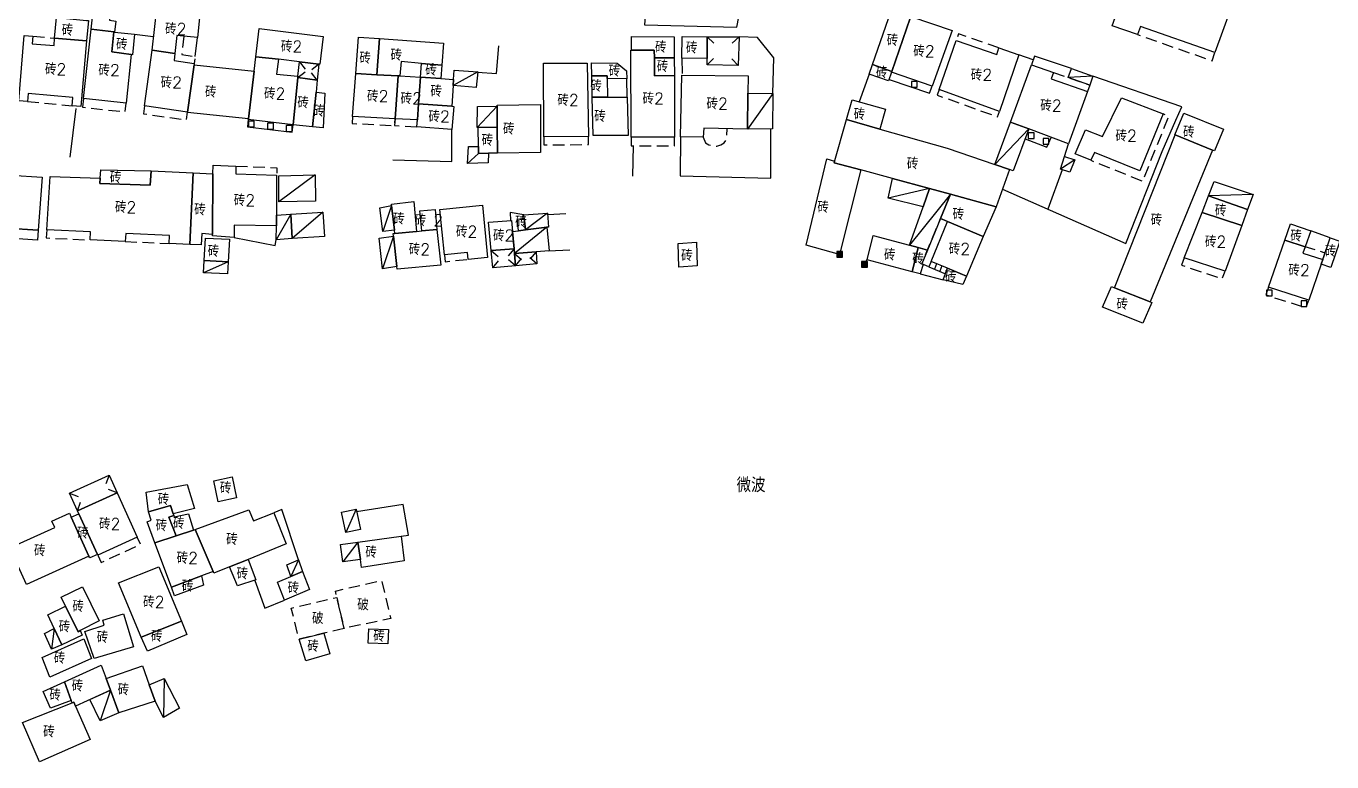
# Model space of a CAD drawing. Header units: millimetres. Extents: x 198 to 1143, y 0 to 936.
# Drawn here: x 442.6 to 668.9, y 598.6 to 725.9 of the extents above; entities that cross this region are included whole.
import ezdxf

# ---------------------------------------------------------------- set-up
doc = ezdxf.new("R2010")
doc.units = ezdxf.units.MM
doc.linetypes.add('X5', pattern=[3, 2, -1])
doc.layers.add('OldHouse', color=17, linetype='Continuous')
doc.layers.add('Text', color=252, linetype='Continuous')
doc.styles.add('HZ', font='rs.shx', dxfattribs={"width": 0.8, "bigfont": 'hztxt.shx'})
doc.linetypes.add('443', pattern='A,9.4,[169,AAA.SHX,S=1,R=0,X=0,Y=0.15],0.6', length=10)

# ---------------------------------------------------------------- blocks, each defined once
blk = doc.blocks.new('gc291')
blk.add_lwpolyline([(-0.5, -0.5), (0.5, -0.5), (0.5, 0.5), (-0.5, 0.5), (-0.5, -0.5)])
blk = doc.blocks.new('*U1')
at = {"linetype": 'Continuous'}
for points in [[(0, 0), (0.5, 0.5), (-0.5, 0.5)], [(0, 0), (-0.5, 0.5), (-0.5, -0.5)], [(0, 0), (-0.5, -0.5), (0.5, -0.5)], [(0, 0), (0.5, -0.5), (0.5, 0.5)]]:
    blk.add_solid(points, dxfattribs=at)
blk = doc.blocks.new('gc002')
blk.add_lwpolyline([(-0.5, -0.5), (0.5, -0.5), (0.5, 0.5), (-0.5, 0.5), (-0.5, -0.5)])
at = {"linetype": 'Continuous'}
blk.add_blockref('*U1', (0, 0), dxfattribs=at)

msp = doc.modelspace()

# ---------------------------------------------------------------- linework, layer by layer
at = {"layer": 'OldHouse', "linetype": 'Continuous', "flags": 128}
for points in [[(627.89, 739), (631.16, 737.86), (634.66, 736.64), (648.43, 731.85), (647.96, 730.53), (651.45, 729.31), (648.61, 721.37), (635.7, 725.88), (635.19, 724.47), (630.78, 726.01), (631.29, 727.42), (621.47, 730.85), (620.96, 729.44), (618.88, 730.17), (620.8, 735.49), (622.43, 734.92), (624.41, 740.21)], [(457.61, 730.33), (457.08, 726.97), (458.16, 726.79), (457.95, 724.93), (457.83, 724.95), (453.89, 725.41), (454.47, 730.7)], [(468.4, 721.2), (464.48, 721.77), (465.27, 728.96), (472.73, 727.94), (472.33, 723.99), (468.73, 724.32)], [(595.77, 727.3), (592.61, 718.08), (589.27, 719.29), (592.52, 728.6)], [(453.09, 726.93), (453.4, 726.91), (453.07, 723.41), (447.55, 723.88), (447.87, 727.43)], [(592.57, 717.96), (592.61, 718.08), (595.77, 727.3), (595.89, 727.64), (603.07, 725.18), (599.61, 715.55)], [(447.55, 723.88), (453.07, 723.41), (452.12, 712.03), (450.62, 712.17), (450.74, 713.57), (442.96, 714.29), (442.84, 712.9), (441.35, 713.04), (442.3, 724.32), (443.79, 724.2), (443.68, 722.9), (447.45, 722.58)], [(457.83, 724.95), (457.45, 721.5), (460.8, 721.03), (459.93, 712.59), (452.57, 713.4), (453.89, 725.41)], [(457.95, 724.93), (461.41, 724.53), (461.03, 721), (460.8, 721.03), (457.45, 721.5), (457.83, 724.95)], [(493.35, 719.37), (489.97, 719.77), (486.33, 720.2), (482.41, 720.66), (482.98, 725.52), (494.07, 724.14), (493.51, 719.35)], [(503.84, 723.78), (503.37, 717.53), (499.76, 717.72), (500.2, 724.05)], [(554.91, 720.46), (551.47, 720.43), (551.45, 721.76), (547.54, 721.76), (547.51, 724.14), (554.89, 724.11)], [(560.63, 724.11), (560.61, 720.33), (556.26, 720.41), (556.28, 724.13)], [(468.4, 721.2), (468.27, 720), (471.76, 719.5), (471.73, 719.23), (470.58, 711.08), (463.13, 712.16), (464.48, 721.77)], [(514.65, 719.2), (511.1, 719.5), (507.58, 719.8), (507.38, 717.32), (507.07, 717.34), (503.37, 717.53), (503.84, 723.78), (514.93, 722.97)], [(547.54, 721.76), (551.45, 721.76), (551.47, 720.43), (551.51, 717.35), (554.94, 717.38), (554.98, 706.72), (547.43, 706.72), (547.41, 721.76)], [(603.76, 723.46), (610.81, 721.03), (611.19, 722.17), (614.6, 721), (611.27, 711.19), (600.82, 714.96)], [(486.33, 720.2), (486.02, 717.65), (489.72, 717.3), (489.69, 717.05), (488.87, 708.88), (481.12, 709.8), (481.13, 709.89), (482.11, 718.17), (482.41, 720.66)], [(514.65, 719.2), (514.5, 716.86), (510.93, 717.14), (511.1, 719.5)], [(540.06, 706.83), (532.31, 706.8), (532.28, 719.54), (539.82, 719.51)], [(543.31, 716.86), (543.31, 717.35), (540.65, 717.35), (540.61, 719.58), (545.01, 719.53), (546.63, 718.22), (546.71, 716.82)], [(554.94, 717.38), (551.51, 717.35), (551.47, 720.43), (554.91, 720.46)], [(482.11, 718.17), (481.13, 709.89), (470.57, 711), (470.58, 711.08), (471.73, 719.23)], [(503.37, 717.53), (507.07, 717.34), (506.55, 709.92), (499.19, 710.3), (499.76, 717.72)], [(507.38, 717.32), (510.93, 717.14), (510.61, 712.52), (510.42, 709.72), (506.55, 709.92), (507.07, 717.34)], [(516.6, 715.67), (516.68, 716.69), (516.79, 718.31), (520.86, 718.01), (520.59, 715.34)], [(543.31, 716.86), (543.34, 713.67), (540.69, 713.67), (540.65, 717.35), (543.31, 717.35)], [(567.68, 714.32), (567.59, 708.13), (560.02, 708.26), (559.94, 706.72), (556.03, 706.79), (556.24, 717.47), (567.72, 717.36)], [(592.61, 718.08), (592.57, 717.96), (592.06, 716.46), (588.7, 717.65), (589.27, 719.29)], [(616.34, 708.15), (613.16, 709.34), (616.8, 719.26), (620.61, 717.93), (620.21, 716.8), (626.51, 714.61), (623.25, 705.56)], [(627.47, 717.29), (626.91, 715.73), (623.19, 717.03), (623.75, 718.6)], [(493.07, 716.61), (492.86, 714.5), (492.26, 708.54), (488.87, 708.88), (489.69, 717.05)], [(514.5, 716.86), (516.68, 716.69), (516.6, 715.67), (516.36, 712.08), (510.61, 712.52), (510.93, 717.14)], [(492.26, 708.54), (492.86, 714.5), (494.36, 714.35), (494.09, 708.35)], [(540.69, 713.67), (543.34, 713.67), (546.76, 713.67), (546.94, 707.02), (540.86, 707.02)], [(567.59, 708.13), (567.68, 714.32), (572, 714.29), (571.95, 708.19)], [(590.54, 708.12), (584.75, 709.76), (585.73, 713.2), (591.52, 711.56)], [(639.61, 710.74), (635.61, 700.91), (627.76, 704.07), (627.1, 702.72), (624.4, 703.81), (626.17, 708.02), (629.14, 706.86), (632.42, 713.51)], [(516.36, 712.08), (516.75, 712.05), (516.41, 708.07), (510.33, 708.53), (510.42, 709.72), (510.61, 712.52)], [(524.26, 708.44), (520.94, 708.39), (520.78, 708.38), (520.83, 712.05), (524.24, 712.11)], [(524.29, 703.96), (524.26, 708.44), (524.24, 712.11), (524.24, 712.27), (531.72, 712.38), (531.77, 704.07)], [(648.19, 704.49), (641.74, 707.1), (641.63, 707.14), (643.19, 710.88), (650.08, 708.1), (648.52, 704.36)], [(524.29, 703.96), (522.75, 703.94), (521.02, 703.92), (521, 705.12), (520.94, 708.39), (524.26, 708.44)], [(590.54, 708.12), (602.19, 704.81), (610.46, 701.98), (613, 701.11), (610.71, 694.68), (602.8, 696.83), (599.14, 697.82), (592.73, 699.57), (587.27, 701.05), (582.63, 702.3), (584.75, 709.76)], [(616.34, 708.15), (613.67, 700.88), (613, 701.11), (610.46, 701.98), (613.16, 709.34)], [(648.19, 704.49), (637.38, 678.22), (631.19, 680.65), (641.74, 707.1)], [(522.75, 703.94), (522.65, 702.26), (519.09, 702.19), (519.27, 705.08), (521, 705.12), (521.02, 703.92)], [(485.99, 693.21), (485.98, 691.4), (478.67, 691.51), (478.64, 689.38), (474.92, 689.66), (474.92, 689.88), (474.99, 700.35), (475, 701.85), (478.98, 701.7), (478.97, 700.4), (486.03, 700.12)], [(582.63, 702.3), (587.27, 701.05), (583.58, 686.43), (577.79, 688.02), (581.36, 702.95), (582.71, 702.58)], [(624.35, 702.78), (623.47, 700.64), (621.85, 701.17), (622.56, 703.36)], [(444.72, 690.62), (433.68, 691.29), (433.94, 694.65), (434.38, 700.47), (445.42, 699.79)], [(471.59, 700.53), (470.99, 688.16), (467.39, 688.32), (467.46, 689.72), (459.87, 690.06), (459.8, 688.66), (453.71, 688.93), (453.8, 690.33), (446.21, 690.67), (446.77, 699.91), (455.45, 699.6), (455.4, 698.73), (464.13, 698.43), (464.27, 700.9)], [(464.27, 700.9), (464.13, 698.43), (455.4, 698.73), (455.45, 699.6), (455.54, 701.04)], [(474.99, 700.35), (474.92, 689.88), (473.08, 690.02), (472.97, 688.07), (470.99, 688.16), (471.59, 700.53)], [(492.74, 695.67), (486.42, 695.51), (486.39, 700.02), (492.72, 700.18)], [(599.14, 697.82), (598.04, 694.68), (591.96, 696.18), (592.73, 699.57)], [(602.8, 696.83), (601.08, 692.66), (598.81, 687.17), (597.2, 687.6), (595.7, 688.01), (598.04, 694.68), (599.14, 697.82)], [(654.27, 694.22), (647.49, 696.58), (648.47, 699.07), (655.22, 696.8)], [(506.45, 690.61), (504.42, 690.41), (503.93, 694.47), (505.95, 694.91)], [(510.26, 690.4), (506.52, 690.05), (506.45, 690.61), (505.95, 694.91), (505.92, 695.15), (509.81, 695.56)], [(521.67, 694.94), (522.57, 685.91), (519.2, 685.57), (519.08, 686.76), (515.1, 686.35), (514.32, 694.19)], [(610.71, 694.68), (608.45, 689.53), (602.29, 692.14), (601.08, 692.66), (602.8, 696.83)], [(654.27, 694.22), (653.24, 691.42), (646.37, 693.69), (647.49, 696.58)], [(488.74, 689.16), (485.97, 688.97), (485.98, 691.4), (485.99, 693.21), (488.49, 693.38)], [(488.74, 689.16), (488.49, 693.38), (494.05, 693.76), (494.31, 689.54)], [(513.8, 690.72), (511.18, 690.48), (510.86, 693.97), (513.48, 694.21)], [(529.17, 690.68), (527.92, 690.52), (527.77, 692.52), (528.94, 692.68)], [(532.85, 691.13), (529.17, 690.68), (528.94, 692.68), (528.88, 693.26), (532.98, 693.56), (533.12, 691.16)], [(653.24, 691.42), (650.35, 683.53), (643.29, 685.86), (646.37, 693.69)], [(444.72, 690.62), (444.59, 688.89), (433.57, 689.62), (433.68, 691.29)], [(506.88, 684.32), (506.28, 689.61), (506.24, 690.02), (506.52, 690.05), (510.26, 690.4), (511.18, 690.48), (513.8, 690.72), (514.49, 684.57), (506.93, 683.87)], [(526.9, 690.4), (527.16, 687.4), (523.19, 687.1), (522.76, 692.01), (526.73, 692.31)], [(530.99, 686.86), (527.24, 686.57), (527.16, 687.4), (526.9, 690.4), (527.92, 690.52), (529.17, 690.68), (532.85, 691.13), (533.22, 687.03)], [(608.45, 689.53), (605.56, 682.64), (602.25, 684.02), (599.43, 685.2), (602.29, 692.14)], [(664.25, 687.76), (660.7, 688.9), (661.67, 691.74), (665.22, 690.49)], [(477.64, 685.16), (473.45, 685.35), (473.68, 689.25), (477.87, 689.06)], [(506.88, 684.32), (504.35, 683.94), (503.82, 689.26), (506.28, 689.61)], [(558.88, 684.46), (555.72, 684.24), (555.6, 688.34), (558.76, 688.55)], [(595.7, 688.01), (597.2, 687.6), (596.12, 683.39), (588.32, 685.5), (589.4, 689.71)], [(664.25, 687.76), (663.85, 686.63), (667.29, 685.53), (667.02, 684.76), (664.86, 678.5), (657.88, 680.75), (660.7, 688.9)], [(667.02, 684.76), (667.29, 685.53), (668.59, 689.3), (670.23, 688.72), (668.69, 684.14)], [(598.81, 687.17), (597.83, 684.8), (598.06, 684.7), (597.51, 683.04), (596.12, 683.39), (597.2, 687.6)], [(477.64, 685.16), (477.52, 683.06), (473.33, 683.25), (473.45, 685.35)], [(605.56, 682.64), (604.91, 681.19), (601.53, 682), (602.25, 684.02)], [(631.19, 680.65), (637.38, 678.22), (637.68, 678.1), (636.12, 674.52), (629.1, 677.27), (630.66, 680.85)], [(479.1, 644.28), (475.91, 643.59), (475.15, 647.21), (478.34, 647.89)], [(454.96, 634.49), (451.74, 641.53), (451.51, 642.02), (458.38, 645.16), (461.88, 637.5), (455.02, 634.36)], [(468.11, 641.51), (467.65, 642.94), (463.84, 641.87), (463.43, 645.25), (470.5, 646.58), (471.82, 642.45)], [(468.11, 641.51), (468.2, 641.23), (467.32, 640.94), (468.59, 637.69), (464.94, 636.47), (463.58, 640.13), (464.31, 640.44), (463.84, 641.87), (467.65, 642.94)], [(450.44, 640.93), (453.51, 634.21), (442.71, 629.27), (439.81, 635.6), (447.58, 639.16), (447.08, 640.26), (450.11, 641.64)], [(454.96, 634.49), (453.66, 633.89), (453.51, 634.21), (450.44, 640.93), (451.74, 641.53)], [(471.63, 638.71), (468.59, 637.69), (467.32, 640.94), (468.2, 641.23), (468.28, 640.97), (470.78, 641.53)], [(481.08, 633.63), (477.85, 632.32), (475.13, 631.22), (475, 631.53), (471.91, 638.8), (481.21, 642.2), (482, 640.3), (485.54, 641.71), (487.67, 636.29)], [(500.53, 638.8), (498.02, 638.29), (497.29, 641.81), (499.8, 642.32)], [(475, 631.53), (473.02, 630.78), (467.78, 628.79), (464.94, 636.47), (468.59, 637.69), (471.63, 638.71), (471.91, 638.8)], [(500.53, 633.62), (497.52, 633.21), (497.09, 636.21), (500.1, 636.63)], [(500.53, 633.62), (500.1, 636.63), (507.58, 637.66), (508.1, 633.38), (500.73, 632.21)], [(477.85, 632.32), (481.08, 633.63), (482.42, 630.06), (479.22, 629.05)], [(490.51, 631.53), (488.49, 630.67), (487.82, 632.66), (489.84, 633.52)], [(469.54, 622.95), (462.57, 620.14), (458.65, 629.58), (465.6, 632.35)], [(488.49, 630.67), (490.51, 631.53), (491.72, 628.41), (487.37, 626.56), (486.16, 629.67)], [(467.78, 628.79), (473.02, 630.78), (473.37, 629.19), (468.33, 627.32)], [(452, 621.31), (451.62, 621.11), (449.45, 625.5), (448.67, 627.07), (452.41, 628.9), (455.3, 622.98)], [(452, 621.31), (452.32, 620.5), (448.83, 618.85), (447.49, 621.66), (446.36, 624.02), (449.45, 625.5), (451.62, 621.11)], [(461.2, 618.46), (454.39, 616.45), (452.78, 621.13), (456.16, 622.25), (455.92, 623.09), (459.5, 624.21)], [(462.57, 620.14), (469.54, 622.95), (470.44, 620.61), (463.65, 617.73)], [(448.83, 618.85), (447, 618.06), (445.78, 620.8), (447.49, 621.66)], [(489.91, 619.84), (494.18, 620.85), (495.23, 617.28), (491.07, 616.09)], [(505.4, 621.49), (505.27, 618.98), (501.86, 619.12), (501.99, 621.62)], [(453.97, 616.46), (446.72, 613.22), (445.38, 616.63), (452.63, 619.87)], [(456.48, 613), (457.23, 610.98), (451.18, 608.24), (450.9, 608.89), (450.62, 608.78), (450.45, 609.21), (449.24, 612.42), (455.61, 615.34)], [(463.95, 611.91), (464.96, 609.1), (458.69, 607.05), (457.23, 610.98), (456.48, 613), (462.77, 615.18)], [(450.45, 609.21), (446.83, 607.85), (445.58, 610.75), (449.24, 612.42)], [(458.69, 607.05), (455.42, 605.66), (453.66, 609.36), (457.23, 610.98)], [(464.96, 609.1), (463.95, 611.91), (466.54, 613), (469.21, 607.86), (466.43, 606.27)], [(451.18, 608.24), (453.71, 602.46), (444.93, 598.57), (441.99, 605.4), (450.62, 608.78), (450.9, 608.89)]]:
    msp.add_lwpolyline(points, close=True, dxfattribs=at)
at = {"layer": 'OldHouse', "linetype": '443', "flags": 128}
for points in [[(550.18, 731.57), (549.77, 726.2), (565.79, 725.78), (567.19, 733.26)], [(461.41, 724.53), (464.65, 724.16)], [(572, 714.29), (572.19, 720.43), (569.33, 723.99), (566.14, 724.08)], [(471.93, 720.69), (472.33, 723.99)], [(520.81, 717.99), (524.15, 717.72), (524.53, 722.52)], [(556.26, 720.41), (556.31, 717.75)], [(617.12, 720.13), (614.6, 721)], [(623.75, 718.6), (617.35, 720.75), (616.8, 719.26)], [(588.7, 717.65), (586.98, 712.85)], [(611.79, 697.72), (633.15, 688.32), (639.47, 704.24), (641.82, 709.66), (642.88, 711.99), (627.47, 717.29)], [(546.76, 713.67), (546.68, 716.82)], [(451.21, 711.68), (450.21, 703.26)], [(571.64, 699.63), (571.64, 708.19)], [(506.17, 702.79), (516.38, 702.49), (516.41, 708.07)], [(556.03, 706.79), (555.94, 700.02), (571.64, 699.63)], [(547.78, 705.2), (547.68, 700)], [(622.56, 703.36), (623.25, 705.56)], [(622.13, 701.08), (619.68, 694.25)], [(528.88, 693.26), (526.5, 693.68), (526.53, 692.29)], [(536.13, 693.46), (533, 693.27)], [(668.59, 689.3), (665.22, 690.49)], [(478.64, 689.38), (485.77, 687.95), (485.97, 688.97)], [(533.15, 687.03), (536.85, 687.2)], [(587.89, 684.72), (588.32, 685.5)], [(597.51, 683.04), (601.53, 682)], [(507.58, 637.66), (508.9, 637.84), (507.95, 643.15), (499.89, 641.88)], [(489.84, 633.52), (486.91, 642.25), (485.54, 641.71)], [(482.27, 629.96), (483.96, 625.2), (487.37, 626.56)]]:
    msp.add_lwpolyline(points, dxfattribs=at)
at = {"layer": 'OldHouse', "linetype": 'X5', "flags": 128}
for points in [[(443.79, 724.2), (447.55, 723.88)], [(469.93, 724.21), (469.59, 721.03), (471.93, 720.69), (471.76, 719.5)], [(611.19, 722.17), (604.15, 724.6), (603.76, 723.46)], [(635.7, 725.88), (635.19, 724.47), (648.1, 719.96), (648.61, 721.37)], [(620.61, 717.93), (626.91, 715.73), (626.51, 714.61)], [(600.82, 714.96), (600.49, 714.01), (610.94, 710.25), (611.27, 711.19)], [(442.84, 712.9), (450.62, 712.17)], [(452.57, 713.4), (452.4, 711.91), (459.77, 711.1), (459.93, 712.59)], [(463.13, 712.16), (462.94, 710.78), (470.39, 709.7), (470.58, 711.08)], [(627.76, 704.07), (627.1, 702.72), (636.07, 699.11), (640.63, 710.34), (639.61, 710.74)], [(499.19, 710.3), (499.1, 709.1), (506.47, 708.73), (506.55, 709.92)], [(506.55, 709.92), (506.47, 708.73), (510.33, 708.53), (510.42, 709.72)], [(559.94, 706.72), (560.35, 705.77), (560.93, 705.39), (561.6, 705.19), (562.3, 705.19), (562.97, 705.39), (563.55, 705.77), (564.01, 706.3), (564.07, 708.19)], [(532.31, 706.8), (532.31, 705.4), (540.09, 705.43), (540.06, 706.83)], [(547.43, 706.72), (547.43, 705.2), (554.99, 705.2), (554.98, 706.72)], [(478.98, 701.7), (486.04, 701.42), (486.03, 700.12)], [(599.05, 684.28), (597.83, 684.8), (601.08, 692.66), (602.29, 692.14)], [(446.21, 690.67), (446.12, 689.27), (453.71, 688.93), (453.8, 690.33)], [(459.8, 688.66), (467.39, 688.32)], [(515.1, 686.35), (515.22, 685.16), (519.2, 685.57)], [(643.29, 685.86), (642.8, 684.55), (649.86, 682.22), (650.35, 683.53)], [(667.29, 685.53), (667.68, 686.66), (664.25, 687.76), (663.85, 686.63)], [(657.88, 680.75), (657.43, 679.42), (664.4, 677.18), (664.86, 678.5)], [(455.02, 634.36), (455.6, 633.09), (462.47, 636.23), (461.88, 637.5)]]:
    msp.add_lwpolyline(points, dxfattribs=at)
at = {"layer": 'OldHouse', "linetype": 'Continuous', "flags": 128}
for points in [[(560.61, 720.33), (560.63, 724.11), (566.14, 724.08), (565.98, 719.13), (560.6, 719.26), (560.61, 720.33)], [(560.63, 724.11), (561.76, 722.97)], [(566.14, 724.08), (564.98, 722.97)], [(493.35, 719.37), (493.07, 716.61), (489.69, 717.05), (489.72, 717.3), (489.97, 719.77), (493.35, 719.37)], [(489.97, 719.77), (490.97, 718.52)], [(560.6, 719.26), (561.75, 720.37)], [(565.98, 719.13), (564.88, 720.29)], [(489.69, 717.05), (490.95, 718.05)], [(493.07, 716.61), (492.08, 717.87)], [(493.35, 719.37), (492.11, 718.37)], [(527.24, 686.57), (527.42, 684.47), (523.46, 684.11), (523.19, 687.1), (527.16, 687.4), (527.24, 686.57)], [(523.19, 687.1), (524.41, 686.06)], [(527.16, 687.4), (526.13, 686.18)], [(527.42, 684.47), (527.24, 686.57), (530.99, 686.86), (531.1, 684.79), (527.42, 684.47)], [(527.24, 686.57), (528.46, 685.54)], [(527.42, 684.47), (528.45, 685.69)], [(531.1, 684.79), (529.89, 685.84)], [(530.99, 686.86), (529.94, 685.66)], [(523.46, 684.11), (524.48, 685.34)], [(527.42, 684.47), (526.19, 685.49)], [(599.43, 685.2), (599.05, 684.28)], [(599.05, 684.28), (601.92, 683.08)], [(602.25, 684.02), (599.43, 685.2)], [(600.35, 684.82), (599.99, 683.89)], [(601.27, 684.43), (600.92, 683.5)], [(602.2, 684.05), (601.86, 683.11)], [(458.38, 645.16), (451.51, 642.02), (450.12, 645.07), (456.98, 648.21), (458.38, 645.16)], [(456.98, 648.21), (456.42, 646.71)], [(450.12, 645.07), (451.62, 644.51)], [(458.38, 645.16), (456.88, 645.72)], [(451.51, 642.02), (452.07, 643.52)]]:
    msp.add_lwpolyline(points, dxfattribs=at)
at = {"layer": 'OldHouse'}
for points in [[(520.86, 718.01), (516.6, 715.67)], [(627.47, 717.29), (623.19, 717.03)], [(592.15, 716.73), (599.17, 714.33), (599.61, 715.55)], [(572, 714.29), (567.59, 708.13)], [(524.24, 712.11), (520.78, 708.38)], [(481.12, 709.8), (480.97, 708.51), (488.74, 707.59), (488.87, 708.88)], [(616.34, 708.15), (610.46, 701.98)], [(615.7, 706.41), (619.5, 704.98), (620.24, 706.69)], [(521.02, 703.92), (519.09, 702.19)], [(624.35, 702.78), (621.85, 701.17)], [(492.72, 700.18), (486.42, 695.51)], [(599.14, 697.82), (591.96, 696.18)], [(505.95, 694.91), (504.42, 690.41)], [(602.8, 696.83), (595.7, 688.01)], [(655.22, 696.8), (647.49, 696.58)], [(488.49, 693.38), (485.97, 688.97)], [(494.05, 693.76), (488.74, 689.16)], [(532.98, 693.56), (529.17, 690.68)], [(532.85, 691.13), (527.24, 686.57)], [(506.28, 689.61), (504.35, 683.94)], [(477.64, 685.16), (473.33, 683.25)], [(499.8, 642.32), (498.02, 638.29)], [(500.1, 636.63), (497.52, 633.21)], [(489.84, 633.52), (488.49, 630.67)], [(447.49, 621.66), (447, 618.06)], [(457.23, 610.98), (455.42, 605.66)], [(466.54, 613), (466.43, 606.27)]]:
    msp.add_lwpolyline(points, dxfattribs=at)
at = {"layer": 'OldHouse', "linetype": 'X5', "flags": 128}
for points in [[(497.7, 621.68), (496.21, 628.15), (504.19, 629.98), (505.8, 623.38)], [(497.7, 621.68), (494.18, 620.85), (489.91, 619.84), (488.55, 625.18), (496.45, 627.05)]]:
    msp.add_lwpolyline(points, close=True, dxfattribs=at)

# ---------------------------------------------------------------- block references
at = {"layer": 'OldHouse'}
for name, p in [('gc291', (596.53, 715.88)), ('gc291', (481.63, 709.02)), ('gc291', (484.96, 708.62)), ('gc291', (488.2, 708.23)), ('gc291', (616.77, 706.99)), ('gc291', (619.34, 706)), ('gc002', (583.58, 686.43)), ('gc002', (587.89, 684.72)), ('gc291', (658.05, 679.76)), ('gc291', (664.05, 677.9))]:
    msp.add_blockref(name, p, dxfattribs=at)

# ---------------------------------------------------------------- texts
at = {"layer": 'Text', "style": 'HZ'}
for s, height, p in [('砖', 2, (448.77, 724.27)), ('砖2', 2, (466.69, 724.45)), ('砖', 2, (458.2, 721.8)), ('砖', 2, (591.73, 722.52)), ('砖2', 2, (486.76, 721.43)), ('砖', 2, (505.75, 719.96)), ('砖', 2, (551.59, 721.32)), ('砖', 2, (556.94, 721.21)), ('砖2', 2, (596.34, 720.6)), ('砖2', 2, (445.88, 717.47)), ('砖2', 2, (455.14, 717.32)), ('砖', 2, (500.37, 719.43)), ('砖', 2, (511.77, 717.36)), ('砖', 2, (551.89, 717.98)), ('砖2', 2, (465.92, 715.18)), ('砖', 2, (543.54, 717.19)), ('砖', 2, (589.87, 716.93)), ('砖2', 2, (606.29, 716.51)), ('砖', 2, (473.62, 713.56)), ('砖2', 2, (483.84, 713.26)), ('砖2', 2, (501.69, 712.82)), ('砖', 2, (512.68, 713.7)), ('砖', 2, (540.37, 714.58)), ('砖', 2, (489.62, 711.71)), ('砖2', 2, (507.49, 712.43)), ('砖2', 2, (534.66, 712.14)), ('砖2', 2, (549.42, 712.41)), ('砖2', 2, (560.5, 711.53)), ('砖2', 2, (618.34, 711.18)), ('砖', 2, (492.32, 710.25)), ('砖2', 2, (512.33, 709.3)), ('砖', 2, (541.05, 709.34)), ('砖', 2, (586, 709.7)), ('砖', 2, (525.24, 707.17)), ('砖2', 2, (631.37, 705.97)), ('砖', 2, (643.09, 706.62)), ('砖', 2, (521.54, 705.21)), ('砖', 2, (595.22, 701.16)), ('砖', 2, (457.12, 698.77)), ('砖2', 2, (478.59, 694.79)), ('砖2', 2, (458.01, 693.59)), ('砖', 2, (471.74, 693.17)), ('砖', 2, (579.73, 693.61)), ('砖', 2, (648.6, 693.04)), ('砖', 2, (506.21, 691.59)), ('砖', 2, (509.93, 691.31)), ('2', 2, (513.16, 691.33)), ('砖', 2, (527.36, 691.07)), ('砖', 2, (603.14, 692.38)), ('砖', 2, (637.46, 691.41)), ('砖2', 2, (517.09, 689.36)), ('砖2', 2, (523.51, 688.7)), ('砖', 2, (661.67, 688.65)), ('砖', 2, (474.07, 686)), ('砖2', 2, (508.91, 686.3)), ('砖2', 2, (602.48, 686.38)), ('砖2', 2, (646.86, 687.62)), ('砖', 2, (667.62, 686.01)), ('砖', 2, (556.11, 685.24)), ('砖', 2, (591.26, 685.37)), ('砖', 2, (596.16, 684.64)), ('砖', 2, (601.82, 681.58)), ('砖2', 2, (661.33, 682.7)), ('砖', 2, (631.54, 676.83)), ('砖', 2, (476.19, 645)), ('微波', 2.5, (565.73, 645.25)), ('砖', 2, (465.42, 643.03)), ('砖2', 2, (455.25, 638.76)), ('砖', 2, (465.05, 638.5)), ('砖', 2, (468.06, 638.89)), ('砖', 2, (451.44, 637.22)), ('砖', 2, (477.28, 636.11)), ('砖', 2, (444, 634.16)), ('砖', 2, (501.4, 633.88)), ('砖2', 2, (468.69, 632.86)), ('砖', 2, (479.08, 630.16)), ('砖', 2, (469.59, 628.03)), ('砖', 2, (487.92, 627.68)), ('砖2', 2, (462.89, 625.25)), ('破', 2, (499.99, 624.8)), ('砖', 2, (450.64, 624.49)), ('破', 2, (492.15, 622.45)), ('砖', 2, (448.26, 620.99)), ('砖', 2, (454.84, 619.16)), ('砖', 2, (464.25, 619.35)), ('砖', 2, (502.77, 619.34)), ('砖', 2, (447.41, 615.55)), ('砖', 2, (491.34, 617.62)), ('砖', 2, (446.65, 609.15)), ('砖', 2, (450.5, 610.75)), ('砖', 2, (458.47, 610.09)), ('砖', 2, (445.57, 602.81))]:
    msp.add_text(s, height=height, dxfattribs=at).set_placement(p)

doc.saveas('drawing.dxf')
